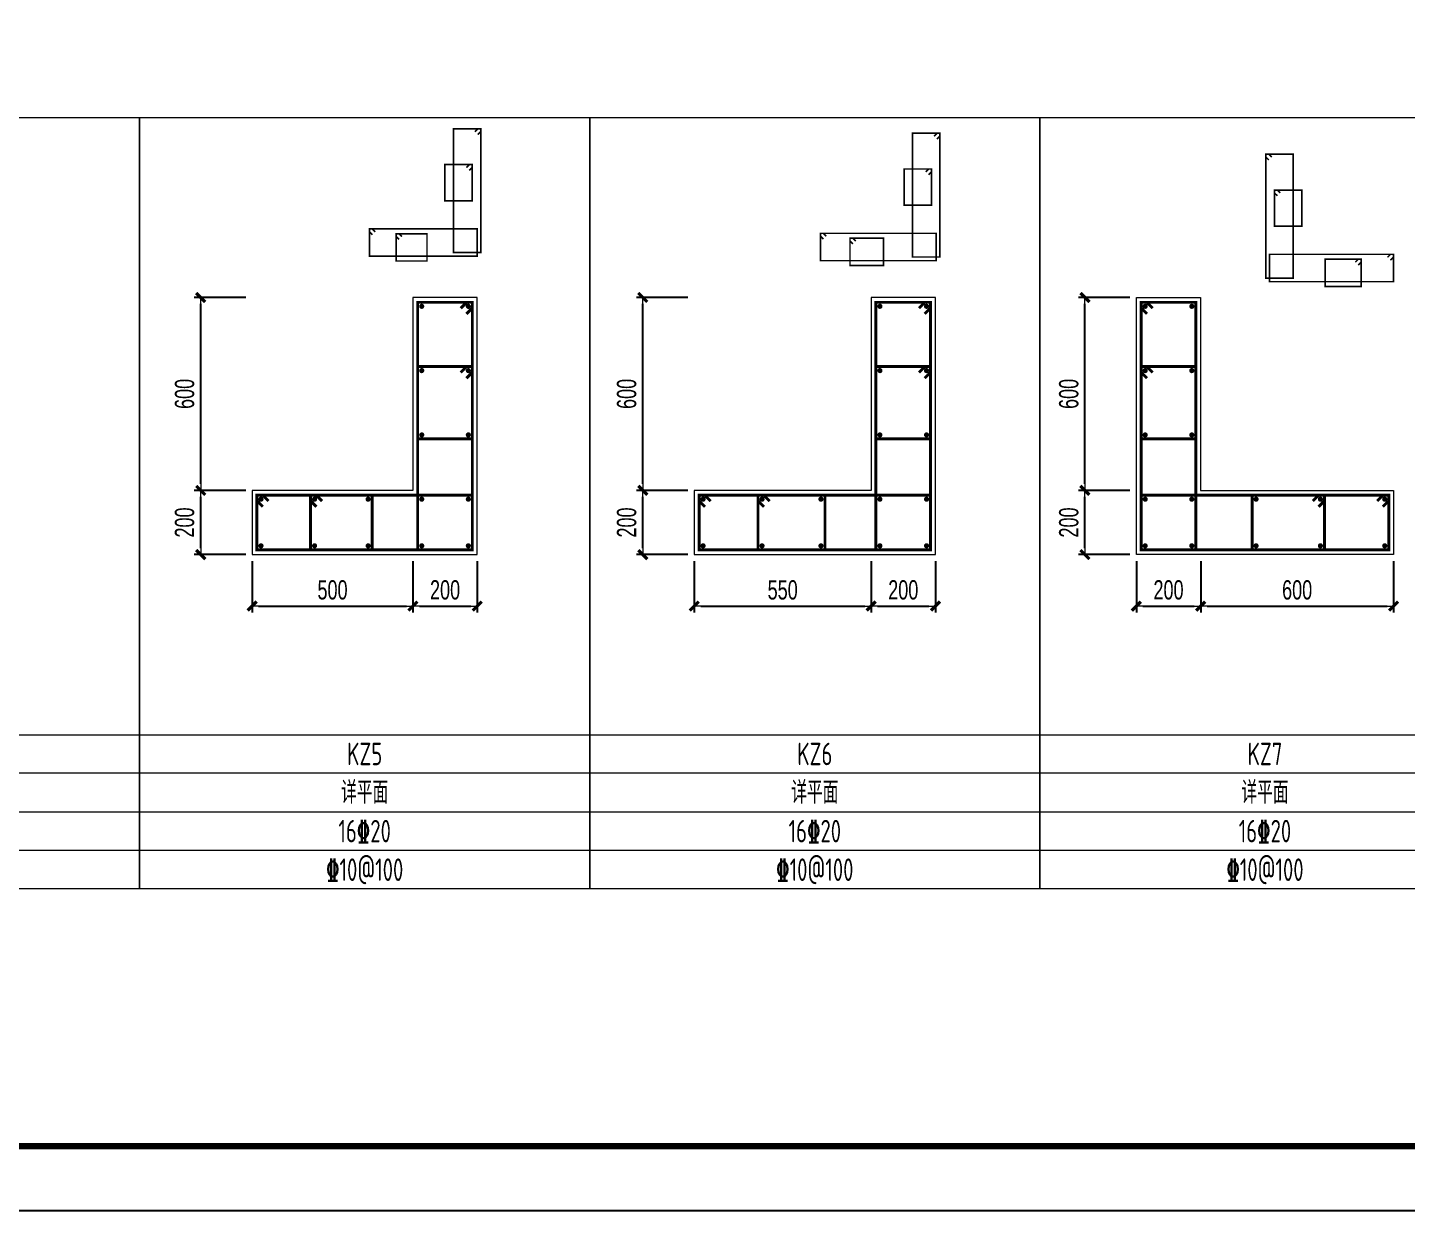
# Model space of a CAD drawing. Extents: x -129922 to 1190196, y -520662 to 139923.
# Drawn here: x 309305 to 330747, y -441542 to -423144 of the extents above; entities that cross this region are included whole.
import ezdxf
from ezdxf.enums import TextEntityAlignment as Align

# ---------------------------------------------------------------- set-up
doc = ezdxf.new("R2010")
doc.units = 0
doc.header["$LTSCALE"] = 1000
doc.header["$MEASUREMENT"] = 0
for name, color, linetype, lineweight in [('S-墙柱-REIN', 1, 'Continuous', 20), ('S-墙柱-大样细线', 7, 'Continuous', 20), ('S-墙柱-编号', 4, 'Continuous', 20), ('S-大样-DIM', 3, 'Continuous', 20), ('S-大样-REIN', 1, 'Continuous', 20), ('S-通用-TAB', 7, 'Continuous', 20)]:
    doc.layers.add(name, color=color, linetype=linetype, lineweight=lineweight)
doc.layers.add('Y-云图图框', color=7, linetype='Continuous')
doc.styles.add('_YT_Name', font='', dxfattribs={"width": 0.8})
doc.styles.add('_YT_Sign_Text', font='ros.shx', dxfattribs={"width": 0.8, "bigfont": 'hztxt.shx'})
doc.styles.add('BW_Dim', font='Bweng.shx', dxfattribs={"width": 0.7, "bigfont": 'hztxt.shx'})
doc.styles.get("Standard").update_dxf_attribs({"font": 'gbenor.shx', "bigfont": 'gbcbig.shx'})
doc.styles.add('TSSD_Rein', font='tssdeng.shx', dxfattribs={"width": 0.7, "bigfont": 'hztxt.shx'})
doc.styles.get('_YT_Name').set_extended_font_data('SimHei')
doc.dimstyles.new('Cyz_20_100', dxfattribs={"dimtxt": 300, "dimasz": 100, "dimexe": 100, "dimexo": 100, "dimgap": 100, "dimtad": 1, "dimdec": 0, "dimlfac": 0.2, "dimzin": 0, "dimdsep": 46, "dimtxsty": 'BW_Dim', "dimblk": '_bwk', "dimcen": 0, "dimclrt": 7, "dimadec": 0, "dimazin": 0, "dimtfac": 1, "dimtdec": 0, "dimtix": 1, "dimtmove": 2, "dimatfit": 0, "dimfxl": 0, "dimtolj": 1, "dimtzin": 0, "dimarcsym": 0})

# ---------------------------------------------------------------- blocks, each defined once
blk = doc.blocks.new('_bwk')
blk.add_line((-1, 0), (0, 0))
at = {"const_width": 0.5}
blk.add_lwpolyline([(-0.7, -0.7), (0.7, 0.7)], dxfattribs=at)
blk = doc.blocks.new('*D260')
at = {"layer": 'Defpoints', "color": 0, "transparency": 16777216}
for p in [(325747, -430342), (326547, -430342), (326547, -431342)]:
    blk.add_point(p, dxfattribs=at)
at = {"layer": 'S-大样-DIM', "color": 0, "lineweight": -2, "transparency": 16777216}
for p, q in [((326447, -430342), (325647, -430342)), ((325747, -431242), (325747, -430442)), ((326447, -431342), (325647, -431342))]:
    blk.add_line(p, q, dxfattribs=at)
at = {"layer": 'S-大样-DIM', "color": 0, "lineweight": -2, "transparency": 16777216, "xscale": 100, "yscale": 100, "zscale": 100}
for p, rotation in [((325747, -430342), 90), ((325747, -431342), 270)]:
    blk.add_blockref('_bwk', p, dxfattribs=dict(at, rotation=rotation))
at = {"layer": 'S-大样-DIM', "color": 7, "transparency": 16777216, "insert": (325497, -430842), "char_height": 300, "attachment_point": 5, "rotation": 90, "style": 'BW_Dim'}
blk.add_mtext('\\A1;200', dxfattribs=at)
blk = doc.blocks.new('*D261')
at = {"layer": 'Defpoints', "color": 0, "transparency": 16777216}
for p in [(325747, -427342), (326547, -427342), (326547, -430342)]:
    blk.add_point(p, dxfattribs=at)
at = {"layer": 'S-大样-DIM', "color": 0, "lineweight": -2, "transparency": 16777216}
for p, q in [((326447, -427342), (325647, -427342)), ((325747, -430242), (325747, -427442)), ((326447, -430342), (325647, -430342))]:
    blk.add_line(p, q, dxfattribs=at)
at = {"layer": 'S-大样-DIM', "color": 0, "lineweight": -2, "transparency": 16777216, "xscale": 100, "yscale": 100, "zscale": 100}
for p, rotation in [((325747, -427342), 90), ((325747, -430342), 270)]:
    blk.add_blockref('_bwk', p, dxfattribs=dict(at, rotation=rotation))
at = {"layer": 'S-大样-DIM', "color": 7, "transparency": 16777216, "insert": (325497, -428842), "char_height": 300, "attachment_point": 5, "rotation": 90, "style": 'BW_Dim'}
blk.add_mtext('\\A1;600', dxfattribs=at)
blk = doc.blocks.new('*D262')
at = {"layer": 'Defpoints', "color": 0, "transparency": 16777216}
for p in [(326547, -431342), (327547, -431342), (327547, -432142)]:
    blk.add_point(p, dxfattribs=at)
at = {"layer": 'S-大样-DIM', "color": 0, "lineweight": -2, "transparency": 16777216}
for p, q in [((326547, -431442), (326547, -432242)), ((327547, -431442), (327547, -432242)), ((326647, -432142), (327447, -432142))]:
    blk.add_line(p, q, dxfattribs=at)
at = {"layer": 'S-大样-DIM', "color": 0, "lineweight": -2, "transparency": 16777216, "xscale": 100, "yscale": 100, "zscale": 100, "rotation": 180}
blk.add_blockref('_bwk', (326547, -432142), dxfattribs=at)
at = {"layer": 'S-大样-DIM', "color": 0, "lineweight": -2, "transparency": 16777216, "xscale": 100, "yscale": 100, "zscale": 100}
blk.add_blockref('_bwk', (327547, -432142), dxfattribs=at)
at = {"layer": 'S-大样-DIM', "color": 7, "transparency": 16777216, "insert": (327047, -431892), "char_height": 300, "attachment_point": 5, "style": 'BW_Dim'}
blk.add_mtext('\\A1;200', dxfattribs=at)
blk = doc.blocks.new('*D263')
at = {"layer": 'Defpoints', "color": 0, "transparency": 16777216}
for p in [(327547, -431342), (330547, -431342), (330547, -432142)]:
    blk.add_point(p, dxfattribs=at)
at = {"layer": 'S-大样-DIM', "color": 0, "lineweight": -2, "transparency": 16777216}
for p, q in [((327547, -431442), (327547, -432242)), ((330547, -431442), (330547, -432242)), ((327647, -432142), (330447, -432142))]:
    blk.add_line(p, q, dxfattribs=at)
at = {"layer": 'S-大样-DIM', "color": 0, "lineweight": -2, "transparency": 16777216, "xscale": 100, "yscale": 100, "zscale": 100, "rotation": 180}
blk.add_blockref('_bwk', (327547, -432142), dxfattribs=at)
at = {"layer": 'S-大样-DIM', "color": 0, "lineweight": -2, "transparency": 16777216, "xscale": 100, "yscale": 100, "zscale": 100}
blk.add_blockref('_bwk', (330547, -432142), dxfattribs=at)
at = {"layer": 'S-大样-DIM', "color": 7, "transparency": 16777216, "insert": (329047, -431892), "char_height": 300, "attachment_point": 5, "style": 'BW_Dim'}
blk.add_mtext('\\A1;600', dxfattribs=at)
blk = doc.blocks.new('*D264')
at = {"layer": 'Defpoints', "color": 0, "transparency": 16777216}
for p in [(318872, -430342), (319672, -430342), (319672, -431342)]:
    blk.add_point(p, dxfattribs=at)
at = {"layer": 'S-大样-DIM', "color": 0, "lineweight": -2, "transparency": 16777216}
for p, q in [((319572, -430342), (318772, -430342)), ((318872, -431242), (318872, -430442)), ((319572, -431342), (318772, -431342))]:
    blk.add_line(p, q, dxfattribs=at)
at = {"layer": 'S-大样-DIM', "color": 0, "lineweight": -2, "transparency": 16777216, "xscale": 100, "yscale": 100, "zscale": 100}
for p, rotation in [((318872, -430342), 90), ((318872, -431342), 270)]:
    blk.add_blockref('_bwk', p, dxfattribs=dict(at, rotation=rotation))
at = {"layer": 'S-大样-DIM', "color": 7, "transparency": 16777216, "insert": (318622, -430842), "char_height": 300, "attachment_point": 5, "rotation": 90, "style": 'BW_Dim'}
blk.add_mtext('\\A1;200', dxfattribs=at)
blk = doc.blocks.new('*D265')
at = {"layer": 'Defpoints', "color": 0, "transparency": 16777216}
for p in [(318872, -427342), (319672, -427342), (319672, -430342)]:
    blk.add_point(p, dxfattribs=at)
at = {"layer": 'S-大样-DIM', "color": 0, "lineweight": -2, "transparency": 16777216}
for p, q in [((319572, -427342), (318772, -427342)), ((318872, -430242), (318872, -427442)), ((319572, -430342), (318772, -430342))]:
    blk.add_line(p, q, dxfattribs=at)
at = {"layer": 'S-大样-DIM', "color": 0, "lineweight": -2, "transparency": 16777216, "xscale": 100, "yscale": 100, "zscale": 100}
for p, rotation in [((318872, -427342), 90), ((318872, -430342), 270)]:
    blk.add_blockref('_bwk', p, dxfattribs=dict(at, rotation=rotation))
at = {"layer": 'S-大样-DIM', "color": 7, "transparency": 16777216, "insert": (318622, -428842), "char_height": 300, "attachment_point": 5, "rotation": 90, "style": 'BW_Dim'}
blk.add_mtext('\\A1;600', dxfattribs=at)
blk = doc.blocks.new('*D266')
at = {"layer": 'Defpoints', "color": 0, "transparency": 16777216}
for p in [(319672, -431342), (322422, -431342), (322422, -432142)]:
    blk.add_point(p, dxfattribs=at)
at = {"layer": 'S-大样-DIM', "color": 0, "lineweight": -2, "transparency": 16777216}
for p, q in [((319672, -431442), (319672, -432242)), ((322422, -431442), (322422, -432242)), ((319772, -432142), (322322, -432142))]:
    blk.add_line(p, q, dxfattribs=at)
at = {"layer": 'S-大样-DIM', "color": 0, "lineweight": -2, "transparency": 16777216, "xscale": 100, "yscale": 100, "zscale": 100, "rotation": 180}
blk.add_blockref('_bwk', (319672, -432142), dxfattribs=at)
at = {"layer": 'S-大样-DIM', "color": 0, "lineweight": -2, "transparency": 16777216, "xscale": 100, "yscale": 100, "zscale": 100}
blk.add_blockref('_bwk', (322422, -432142), dxfattribs=at)
at = {"layer": 'S-大样-DIM', "color": 7, "transparency": 16777216, "insert": (321047, -431892), "char_height": 300, "attachment_point": 5, "style": 'BW_Dim'}
blk.add_mtext('\\A1;550', dxfattribs=at)
blk = doc.blocks.new('*D267')
at = {"layer": 'Defpoints', "color": 0, "transparency": 16777216}
for p in [(322422, -431342), (323422, -431342), (323422, -432142)]:
    blk.add_point(p, dxfattribs=at)
at = {"layer": 'S-大样-DIM', "color": 0, "lineweight": -2, "transparency": 16777216}
for p, q in [((322422, -431442), (322422, -432242)), ((323422, -431442), (323422, -432242)), ((322522, -432142), (323322, -432142))]:
    blk.add_line(p, q, dxfattribs=at)
at = {"layer": 'S-大样-DIM', "color": 0, "lineweight": -2, "transparency": 16777216, "xscale": 100, "yscale": 100, "zscale": 100, "rotation": 180}
blk.add_blockref('_bwk', (322422, -432142), dxfattribs=at)
at = {"layer": 'S-大样-DIM', "color": 0, "lineweight": -2, "transparency": 16777216, "xscale": 100, "yscale": 100, "zscale": 100}
blk.add_blockref('_bwk', (323422, -432142), dxfattribs=at)
at = {"layer": 'S-大样-DIM', "color": 7, "transparency": 16777216, "insert": (322922, -431892), "char_height": 300, "attachment_point": 5, "style": 'BW_Dim'}
blk.add_mtext('\\A1;200', dxfattribs=at)
blk = doc.blocks.new('*D268')
at = {"layer": 'Defpoints', "color": 0, "transparency": 16777216}
for p in [(311997, -430342), (312797, -430342), (312797, -431342)]:
    blk.add_point(p, dxfattribs=at)
at = {"layer": 'S-大样-DIM', "color": 0, "lineweight": -2, "transparency": 16777216}
for p, q in [((312697, -430342), (311897, -430342)), ((311997, -431242), (311997, -430442)), ((312697, -431342), (311897, -431342))]:
    blk.add_line(p, q, dxfattribs=at)
at = {"layer": 'S-大样-DIM', "color": 0, "lineweight": -2, "transparency": 16777216, "xscale": 100, "yscale": 100, "zscale": 100}
for p, rotation in [((311997, -430342), 90), ((311997, -431342), 270)]:
    blk.add_blockref('_bwk', p, dxfattribs=dict(at, rotation=rotation))
at = {"layer": 'S-大样-DIM', "color": 7, "transparency": 16777216, "insert": (311747, -430842), "char_height": 300, "attachment_point": 5, "rotation": 90, "style": 'BW_Dim'}
blk.add_mtext('\\A1;200', dxfattribs=at)
blk = doc.blocks.new('*D269')
at = {"layer": 'Defpoints', "color": 0, "transparency": 16777216}
for p in [(311997, -427342), (312797, -427342), (312797, -430342)]:
    blk.add_point(p, dxfattribs=at)
at = {"layer": 'S-大样-DIM', "color": 0, "lineweight": -2, "transparency": 16777216}
for p, q in [((312697, -427342), (311897, -427342)), ((311997, -430242), (311997, -427442)), ((312697, -430342), (311897, -430342))]:
    blk.add_line(p, q, dxfattribs=at)
at = {"layer": 'S-大样-DIM', "color": 0, "lineweight": -2, "transparency": 16777216, "xscale": 100, "yscale": 100, "zscale": 100}
for p, rotation in [((311997, -427342), 90), ((311997, -430342), 270)]:
    blk.add_blockref('_bwk', p, dxfattribs=dict(at, rotation=rotation))
at = {"layer": 'S-大样-DIM', "color": 7, "transparency": 16777216, "insert": (311747, -428842), "char_height": 300, "attachment_point": 5, "rotation": 90, "style": 'BW_Dim'}
blk.add_mtext('\\A1;600', dxfattribs=at)
blk = doc.blocks.new('*D270')
at = {"layer": 'Defpoints', "color": 0, "transparency": 16777216}
for p in [(312797, -431342), (315297, -431342), (315297, -432142)]:
    blk.add_point(p, dxfattribs=at)
at = {"layer": 'S-大样-DIM', "color": 0, "lineweight": -2, "transparency": 16777216}
for p, q in [((312797, -431442), (312797, -432242)), ((315297, -431442), (315297, -432242)), ((312897, -432142), (315197, -432142))]:
    blk.add_line(p, q, dxfattribs=at)
at = {"layer": 'S-大样-DIM', "color": 0, "lineweight": -2, "transparency": 16777216, "xscale": 100, "yscale": 100, "zscale": 100, "rotation": 180}
blk.add_blockref('_bwk', (312797, -432142), dxfattribs=at)
at = {"layer": 'S-大样-DIM', "color": 0, "lineweight": -2, "transparency": 16777216, "xscale": 100, "yscale": 100, "zscale": 100}
blk.add_blockref('_bwk', (315297, -432142), dxfattribs=at)
at = {"layer": 'S-大样-DIM', "color": 7, "transparency": 16777216, "insert": (314047, -431892), "char_height": 300, "attachment_point": 5, "style": 'BW_Dim'}
blk.add_mtext('\\A1;500', dxfattribs=at)
blk = doc.blocks.new('*D271')
at = {"layer": 'Defpoints', "color": 0, "transparency": 16777216}
for p in [(315297, -431342), (316297, -431342), (316297, -432142)]:
    blk.add_point(p, dxfattribs=at)
at = {"layer": 'S-大样-DIM', "color": 0, "lineweight": -2, "transparency": 16777216}
for p, q in [((315297, -431442), (315297, -432242)), ((316297, -431442), (316297, -432242)), ((315397, -432142), (316197, -432142))]:
    blk.add_line(p, q, dxfattribs=at)
at = {"layer": 'S-大样-DIM', "color": 0, "lineweight": -2, "transparency": 16777216, "xscale": 100, "yscale": 100, "zscale": 100, "rotation": 180}
blk.add_blockref('_bwk', (315297, -432142), dxfattribs=at)
at = {"layer": 'S-大样-DIM', "color": 0, "lineweight": -2, "transparency": 16777216, "xscale": 100, "yscale": 100, "zscale": 100}
blk.add_blockref('_bwk', (316297, -432142), dxfattribs=at)
at = {"layer": 'S-大样-DIM', "color": 7, "transparency": 16777216, "insert": (315797, -431892), "char_height": 300, "attachment_point": 5, "style": 'BW_Dim'}
blk.add_mtext('\\A1;200', dxfattribs=at)
blk = doc.blocks.new('ECMCTK_A1_横_单行图名--0')
at = {"color": 4}
blk.add_lwpolyline([(0, 0), (841, 0), (841, 594), (0, 594)], close=True, dxfattribs=at)
at = {"const_width": 1}
blk.add_lwpolyline([(25, 10), (831, 10), (831, 584), (25, 584)], close=True, dxfattribs=at)
at = {"color": 80, "flags": 3}
for tag, height, p in [('YTHQINS', 3, (34.31, 585.5)), ('ECMCKEY', 3, (292.07, 288.23)), ('YTTQINS', 5.62, (848.03, 12.81)), ('YTFRAME', 3, (652.76, 5.84)), ('YTBARCODE_T1', 3, (749.78, 5.95))]:
    blk.add_attdef(tag, text='', height=height, dxfattribs=at).set_placement(p, align=Align.MIDDLE_CENTER)
for tag, height, style, width, p in [('证书编号', 4, '_YT_Sign_Text', 0.8, (708.87, 43.81)), ('审查批准号', 4, '_YT_Sign_Text', 0.8, (761.06, 43.81)), ('工程号', 4, '_YT_Sign_Text', 0.5, (804.08, 44.12)), ('设计单位', 6, '_YT_Name', 0.8, (623.75, 38.6)), ('建设单位', 4, '_YT_Sign_Text', 0.8, (734.96, 36.11)), ('阶段', 4, '_YT_Sign_Text', 0.8, (804.08, 35.81)), ('项目号', 4, '_YT_Sign_Text', 0.5, (822.08, 33.72)), ('项目名称', 4, '_YT_Sign_Text', 0.8, (734.96, 28.11)), ('专业', 4, '_YT_Sign_Text', 0.8, (804.08, 27.31)), ('图纸编号', 4, '_YT_Sign_Text', 0.5, (803.93, 19.36)), ('图纸名称', 4.5, '_YT_Name', 0.8, (735.39, 15.06)), ('版本号', 4, '_YT_Sign_Text', 0.8, (822.08, 13)), ('出图比例', 4.2, '_YT_Sign_Text', 0.8, (681.82, 11.78)), ('日期', 4, '_YT_Sign_Text', 0.5, (803.88, 12.13))]:
    blk.add_attdef(tag, text='', height=height, dxfattribs=dict(style=style, width=width)).set_placement(p, align=Align.CENTER)
at = {"style": '_YT_Sign_Text', "width": 0.8, "flags": 3}
for tag, p, height in [('[审定人]', (590.95, 27.81), 4.1), ('{审定人}', (605.87, 26.45), 6.24), ('[校对人]', (642.23, 27.82), 4.1), ('{校对人}', (658.35, 26.53), 6.24), ('[审核人]', (591.01, 19.76), 4.1), ('{审核人}', (606.98, 18.44), 6.24), ('[设计人]', (642.47, 20.21), 4.1), ('{设计人}', (658.48, 18.54), 6.24), ('{项目负责人}', (608.28, 10.72), 6.24), ('{专业负责人}', (658.58, 10.36), 6.24), ('[项目负责人]', (590.78, 12.01), 4.1), ('[专业负责人]', (642.74, 11.77), 4.1)]:
    blk.add_attdef(tag, p, '', height=height, dxfattribs=at)
at = {"color": 80, "flags": 3}
for tag, p in [('YTBZSIT', (25, 10)), ('EXT_TK_LEFT', (25, 10)), ('YTQRCODE', (551.04, 11.91))]:
    blk.add_attdef(tag, p, '', height=3, dxfattribs=at)

msp = doc.modelspace()

# ---------------------------------------------------------------- linework, layer by layer
at = {"layer": 'S-墙柱-REIN', "const_width": 40}
for points in [[(315414.1, -427479.8, 1), (315454.1, -427479.8, 1)], [(316139.1, -427479.8, 1), (316179.1, -427479.8, 1)], [(322539.1, -427479.8, 1), (322579.1, -427479.8, 1)], [(323264.1, -427479.8, 1), (323304.1, -427479.8, 1)], [(326664.1, -427479.8, 1), (326704.1, -427479.8, 1)], [(327389.1, -427479.8, 1), (327429.1, -427479.8, 1)], [(315414.1, -428479.8, 1), (315454.1, -428479.8, 1)], [(316139.1, -428479.8, 1), (316179.1, -428479.8, 1)], [(322539.1, -428479.8, 1), (322579.1, -428479.8, 1)], [(323264.1, -428479.8, 1), (323304.1, -428479.8, 1)], [(326664.1, -428479.8, 1), (326704.1, -428479.8, 1)], [(327389.1, -428479.8, 1), (327429.1, -428479.8, 1)], [(315414.1, -429479.8, 1), (315454.1, -429479.8, 1)], [(316139.1, -429479.8, 1), (316179.1, -429479.8, 1)], [(322539.1, -429479.8, 1), (322579.1, -429479.8, 1)], [(323264.1, -429479.8, 1), (323304.1, -429479.8, 1)], [(326664.1, -429479.8, 1), (326704.1, -429479.8, 1)], [(327389.1, -429479.8, 1), (327429.1, -429479.8, 1)], [(312914.1, -430479.8, 1), (312954.1, -430479.8, 1)], [(313747.4, -430479.8, 1), (313787.4, -430479.8, 1)], [(314580.8, -430479.8, 1), (314620.8, -430479.8, 1)], [(315414.1, -430479.8, 1), (315454.1, -430479.8, 1)], [(316139.1, -430479.8, 1), (316179.1, -430479.8, 1)], [(319789.1, -430479.8, 1), (319829.1, -430479.8, 1)], [(320705.8, -430479.8, 1), (320745.8, -430479.8, 1)], [(321622.4, -430479.8, 1), (321662.4, -430479.8, 1)], [(322539.1, -430479.8, 1), (322579.1, -430479.8, 1)], [(323264.1, -430479.8, 1), (323304.1, -430479.8, 1)], [(326664.1, -430479.8, 1), (326704.1, -430479.8, 1)], [(327389.1, -430479.8, 1), (327429.1, -430479.8, 1)], [(328389.1, -430479.8, 1), (328429.1, -430479.8, 1)], [(329389.1, -430479.8, 1), (329429.1, -430479.8, 1)], [(330389.1, -430479.8, 1), (330429.1, -430479.8, 1)], [(312914.1, -431204.8, 1), (312954.1, -431204.8, 1)], [(313747.4, -431204.8, 1), (313787.4, -431204.8, 1)], [(314580.8, -431204.8, 1), (314620.8, -431204.8, 1)], [(315414.1, -431204.8, 1), (315454.1, -431204.8, 1)], [(316139.1, -431204.8, 1), (316179.1, -431204.8, 1)], [(319789.1, -431204.8, 1), (319829.1, -431204.8, 1)], [(320705.8, -431204.8, 1), (320745.8, -431204.8, 1)], [(321622.4, -431204.8, 1), (321662.4, -431204.8, 1)], [(322539.1, -431204.8, 1), (322579.1, -431204.8, 1)], [(323264.1, -431204.8, 1), (323304.1, -431204.8, 1)], [(326664.1, -431204.8, 1), (326704.1, -431204.8, 1)], [(327389.1, -431204.8, 1), (327429.1, -431204.8, 1)], [(328389.1, -431204.8, 1), (328429.1, -431204.8, 1)], [(329389.1, -431204.8, 1), (329429.1, -431204.8, 1)], [(330389.1, -431204.8, 1), (330429.1, -431204.8, 1)]]:
    msp.add_lwpolyline(points, format="xyb", close=True, dxfattribs=at)
at = {"layer": 'S-墙柱-大样细线'}
for points in [[(316296.6, -431342.3), (316296.6, -427342.3), (315296.6, -427342.3), (315296.6, -430342.3), (312796.6, -430342.3), (312796.6, -431342.3)], [(323421.6, -431342.3), (323421.6, -427342.3), (322421.6, -427342.3), (322421.6, -430342.3), (319671.6, -430342.3), (319671.6, -431342.3)], [(326546.6, -431342.3), (326546.6, -427342.3), (327546.6, -427342.3), (327546.6, -430342.3), (330546.6, -430342.3), (330546.6, -431342.3)]]:
    msp.add_lwpolyline(points, close=True, dxfattribs=at)
at = {"layer": 'S-大样-REIN', "color": 1}
for points, const_width in [([(316261.2, -424764.9), (316307.1, -424718.9), (316351.3, -424718.9), (316351.3, -426643.9), (315926.3, -426643.9), (315926.3, -424718.9), (316351.3, -424718.9), (316351.3, -424763.1), (316305.3, -424809.1)], 25), ([(323401.8, -424833.9), (323447.8, -424787.9), (323492, -424787.9), (323492, -426712.9), (323067, -426712.9), (323067, -424787.9), (323492, -424787.9), (323492, -424832.1), (323446, -424878.1)], 25), ([(328652.4, -425160.7), (328606.5, -425114.7), (328562.3, -425114.7), (328562.3, -427039.7), (328987.3, -427039.7), (328987.3, -425114.7), (328562.3, -425114.7), (328562.3, -425158.9), (328608.2, -425204.9)], 25), ([(314666, -426365.3), (314620.1, -426319.4), (314620.1, -426275.2), (316295.1, -426275.2), (316295.1, -426700.2), (314620.1, -426700.2), (314620.1, -426275.2), (314664.3, -426275.2), (314710.2, -426321.2)], 25), ([(321681.7, -426434.3), (321635.7, -426388.4), (321635.7, -426344.2), (323435.7, -426344.2), (323435.7, -426769.2), (321635.7, -426769.2), (321635.7, -426344.2), (321679.9, -426344.2), (321725.9, -426390.1)], 25), ([(330497.5, -426761.1), (330543.5, -426715.2), (330543.5, -426671), (328618.5, -426671), (328618.5, -427096), (330543.5, -427096), (330543.5, -426671), (330499.3, -426671), (330453.4, -426716.9)], 25), ([(316041.3, -427509.2), (316133.2, -427417.3), (316221.6, -427417.3), (316221.6, -431267.3), (315371.6, -431267.3), (315371.6, -427417.3), (316221.6, -427417.3), (316221.6, -427505.7), (316129.7, -427597.6)], 45), ([(323166.3, -427509.2), (323258.2, -427417.3), (323346.6, -427417.3), (323346.6, -431267.3), (322496.6, -431267.3), (322496.6, -427417.3), (323346.6, -427417.3), (323346.6, -427505.7), (323254.7, -427597.6)], 45), ([(326801.9, -427509.2), (326710, -427417.3), (326621.6, -427417.3), (326621.6, -431267.3), (327471.6, -431267.3), (327471.6, -427417.3), (326621.6, -427417.3), (326621.6, -427505.7), (326713.5, -427597.6)], 45), ([(312963.5, -430597.6), (312871.6, -430505.7), (312871.6, -430417.3), (316221.6, -430417.3), (316221.6, -431267.3), (312871.6, -431267.3), (312871.6, -430417.3), (312960, -430417.3), (313051.9, -430509.2)], 45), ([(319838.5, -430597.6), (319746.6, -430505.7), (319746.6, -430417.3), (323346.6, -430417.3), (323346.6, -431267.3), (319746.6, -431267.3), (319746.6, -430417.3), (319835, -430417.3), (319926.9, -430509.2)], 45), ([(330379.7, -430597.6), (330471.6, -430505.7), (330471.6, -430417.3), (326621.6, -430417.3), (326621.6, -431267.3), (330471.6, -431267.3), (330471.6, -430417.3), (330383.2, -430417.3), (330291.3, -430509.2)], 45)]:
    msp.add_lwpolyline(points, dxfattribs=dict(at, const_width=const_width))
at = {"layer": 'S-大样-REIN'}
for points, const_width in [([(316174.1, -425365.3), (316220.1, -425319.4), (316220.1, -425275.2), (315795.1, -425275.2), (315795.1, -425837.7), (316220.1, -425837.7), (316220.1, -425275.2), (316175.9, -425275.2), (316129.9, -425321.2)], 25), ([(323314.8, -425434.3), (323360.7, -425388.4), (323360.7, -425344.2), (322935.7, -425344.2), (322935.7, -425906.7), (323360.7, -425906.7), (323360.7, -425344.2), (323316.5, -425344.2), (323270.6, -425390.1)], 25), ([(328739.5, -425761.1), (328693.5, -425715.2), (328693.5, -425671), (329118.5, -425671), (329118.5, -426233.5), (328693.5, -426233.5), (328693.5, -425671), (328737.7, -425671), (328783.7, -425716.9)], 25), ([(315126.9, -426396.2), (315080.9, -426350.2), (315036.7, -426350.2), (315036.7, -426775.2), (315515.9, -426775.2), (315515.9, -426350.2), (315036.7, -426350.2), (315036.7, -426394.4), (315082.7, -426440.3)], 25), ([(322184.2, -426465.1), (322138.3, -426419.2), (322094.1, -426419.2), (322094.1, -426844.2), (322614.9, -426844.2), (322614.9, -426419.2), (322094.1, -426419.2), (322094.1, -426463.4), (322140, -426509.3)], 25), ([(329953.4, -426791.9), (329999.3, -426746), (330043.5, -426746), (330043.5, -427171), (329481, -427171), (329481, -426746), (330043.5, -426746), (330043.5, -426790.2), (329997.5, -426836.1)], 25), ([(316129.7, -428597.6), (316221.6, -428505.7), (316221.6, -428417.3), (315371.6, -428417.3), (315371.6, -429542.3), (316221.6, -429542.3), (316221.6, -428417.3), (316133.2, -428417.3), (316041.3, -428509.2)], 45), ([(323254.7, -428597.6), (323346.6, -428505.7), (323346.6, -428417.3), (322496.6, -428417.3), (322496.6, -429542.3), (323346.6, -429542.3), (323346.6, -428417.3), (323258.2, -428417.3), (323166.3, -428509.2)], 45), ([(326713.5, -428597.6), (326621.6, -428505.7), (326621.6, -428417.3), (327471.6, -428417.3), (327471.6, -429542.3), (326621.6, -429542.3), (326621.6, -428417.3), (326710, -428417.3), (326801.9, -428509.2)], 45), ([(313885.2, -430509.2), (313793.3, -430417.3), (313704.9, -430417.3), (313704.9, -431267.3), (314663.3, -431267.3), (314663.3, -430417.3), (313704.9, -430417.3), (313704.9, -430505.7), (313796.8, -430597.6)], 45), ([(320843.6, -430509.2), (320751.6, -430417.3), (320663.3, -430417.3), (320663.3, -431267.3), (321704.9, -431267.3), (321704.9, -430417.3), (320663.3, -430417.3), (320663.3, -430505.7), (320755.2, -430597.6)], 45), ([(329291.3, -430509.2), (329383.2, -430417.3), (329471.6, -430417.3), (329471.6, -431267.3), (328346.6, -431267.3), (328346.6, -430417.3), (329471.6, -430417.3), (329471.6, -430505.7), (329379.7, -430597.6)], 45)]:
    msp.add_lwpolyline(points, dxfattribs=dict(at, const_width=const_width))
at = {"layer": 'S-通用-TAB'}
for points in [[(304046.6, -436542.3), (304046.6, -424542.3), (311046.6, -424542.3), (311046.6, -436542.3), (304046.6, -436542.3), (304046.6, -434142.3), (311046.6, -434142.3), (311046.6, -434742.3), (304046.6, -434742.3), (304046.6, -435342.3), (311046.6, -435342.3), (311046.6, -435942.3), (304046.6, -435942.3), (304046.6, -436542.3)], [(311046.6, -436542.3), (311046.6, -424542.3), (318046.6, -424542.3), (318046.6, -436542.3), (311046.6, -436542.3), (311046.6, -434142.3), (318046.6, -434142.3), (318046.6, -434742.3), (311046.6, -434742.3), (311046.6, -435342.3), (318046.6, -435342.3), (318046.6, -435942.3), (311046.6, -435942.3), (311046.6, -436542.3)], [(318046.6, -436542.3), (318046.6, -424542.3), (325046.6, -424542.3), (325046.6, -436542.3), (318046.6, -436542.3), (318046.6, -434142.3), (325046.6, -434142.3), (325046.6, -434742.3), (318046.6, -434742.3), (318046.6, -435342.3), (325046.6, -435342.3), (325046.6, -435942.3), (318046.6, -435942.3), (318046.6, -436542.3)], [(325046.6, -436542.3), (325046.6, -424542.3), (332046.6, -424542.3), (332046.6, -436542.3), (325046.6, -436542.3), (325046.6, -434142.3), (332046.6, -434142.3), (332046.6, -434742.3), (325046.6, -434742.3), (325046.6, -435342.3), (332046.6, -435342.3), (332046.6, -435942.3), (325046.6, -435942.3), (325046.6, -436542.3)]]:
    msp.add_lwpolyline(points, dxfattribs=at)

# ---------------------------------------------------------------- block references
at = {"layer": 'Y-云图图框', "xscale": 100, "yscale": 100, "zscale": 100}
msp.add_blockref('ECMCTK_A1_横_单行图名--0', (273736.3, -441542.3), dxfattribs=at)

# ---------------------------------------------------------------- texts
at = {"layer": 'S-墙柱-编号', "style": 'TSSD_Rein', "width": 0.7}
for s, p in [('KZ5', (314546.6, -434442.3)), ('KZ6', (321546.6, -434442.3)), ('KZ7', (328546.6, -434442.3)), ('详平面', (314546.6, -435042.3)), ('详平面', (321546.6, -435042.3)), ('详平面', (328546.6, -435042.3)), ('16\x8420', (314546.6, -435642.3)), ('16\x8420', (321546.6, -435642.3)), ('16\x8420', (328546.6, -435642.3)), ('\x8410@100', (314546.6, -436242.3)), ('\x8410@100', (321546.6, -436242.3)), ('\x8410@100', (328546.6, -436242.3))]:
    msp.add_text(s, height=350, dxfattribs=at).set_placement(p, align=Align.MIDDLE_CENTER)

# ---------------------------------------------------------------- dimensions: what is measured, and where the dimension line sits
at = {"layer": 'S-大样-DIM'}
for base, p1, p2, picture, middle in [((311996.6, -427342.3), (312796.6, -430342.3), (312796.6, -427342.3), '*D269', (311746.6, -428842.3)), ((318871.6, -427342.3), (319671.6, -430342.3), (319671.6, -427342.3), '*D265', (318621.6, -428842.3)), ((325746.6, -427342.3), (326546.6, -430342.3), (326546.6, -427342.3), '*D261', (325496.6, -428842.3)), ((311996.6, -430342.3), (312796.6, -431342.3), (312796.6, -430342.3), '*D268', (311746.6, -430842.3)), ((318871.6, -430342.3), (319671.6, -431342.3), (319671.6, -430342.3), '*D264', (318621.6, -430842.3)), ((325746.6, -430342.3), (326546.6, -431342.3), (326546.6, -430342.3), '*D260', (325496.6, -430842.3))]:
    dim = msp.add_linear_dim(base=base, p1=p1, p2=p2, angle=90, dimstyle='Cyz_20_100', dxfattribs=at)
    dim.commit()
    dim.dimension.update_dxf_attribs({"geometry": picture, "text_midpoint": middle})
for base, p1, p2, picture, middle in [((315296.6, -432142.3), (312796.6, -431342.3), (315296.6, -431342.3), '*D270', (314046.6, -431892.3)), ((316296.6, -432142.3), (315296.6, -431342.3), (316296.6, -431342.3), '*D271', (315796.6, -431892.3)), ((322421.6, -432142.3), (319671.6, -431342.3), (322421.6, -431342.3), '*D266', (321046.6, -431892.3)), ((323421.6, -432142.3), (322421.6, -431342.3), (323421.6, -431342.3), '*D267', (322921.6, -431892.3)), ((327546.6, -432142.3), (326546.6, -431342.3), (327546.6, -431342.3), '*D262', (327046.6, -431892.3)), ((330546.6, -432142.3), (327546.6, -431342.3), (330546.6, -431342.3), '*D263', (329046.6, -431892.3))]:
    dim = msp.add_linear_dim(base=base, p1=p1, p2=p2, dimstyle='Cyz_20_100', dxfattribs=at)
    dim.commit()
    dim.dimension.update_dxf_attribs({"geometry": picture, "text_midpoint": middle})

doc.saveas('drawing.dxf')
